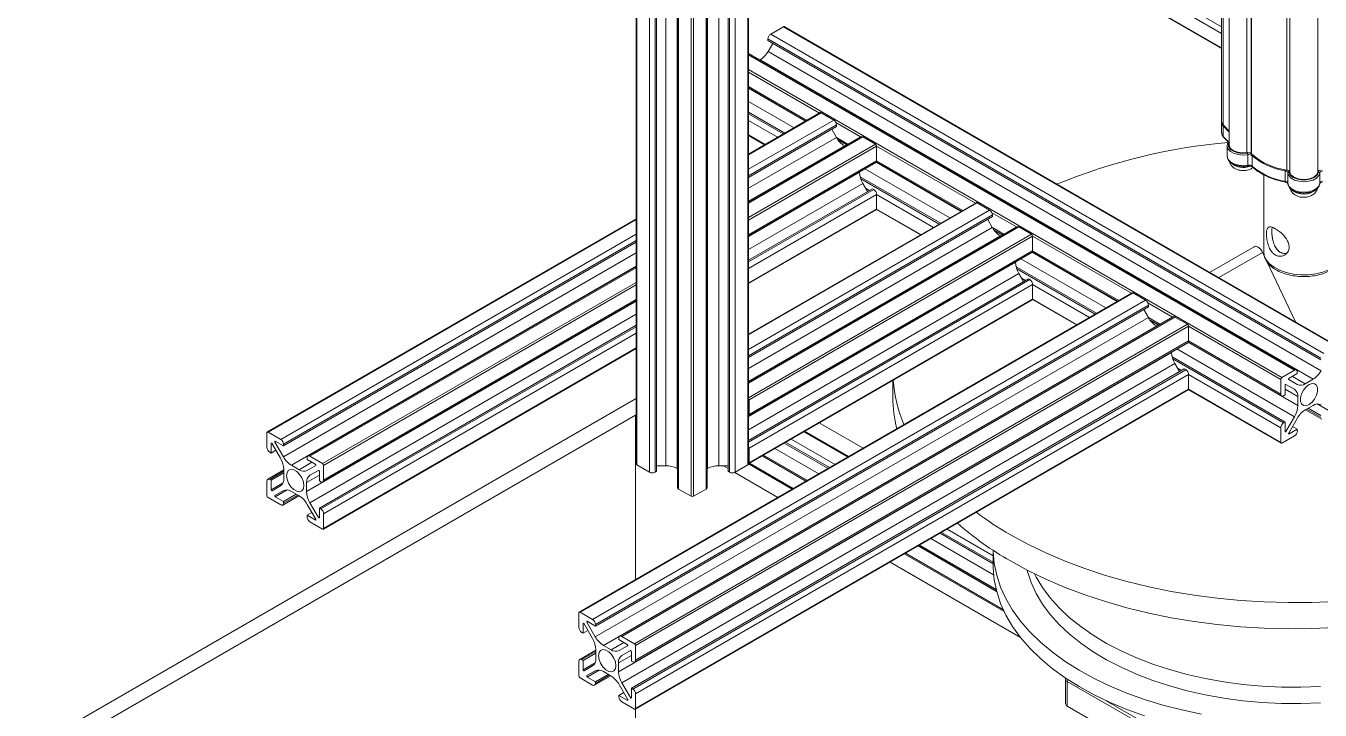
# Model space of a CAD drawing. Header units: millimetres. Extents: x -489 to 1607, y 116 to 1738.
# Drawn here: x 970.7 to 1293.4, y 1317.4 to 1488 of the extents above; entities that cross this region are included whole.
import ezdxf

# ---------------------------------------------------------------- set-up
doc = ezdxf.new("R2010")
doc.units = ezdxf.units.MM

msp = doc.modelspace()

# ---------------------------------------------------------------- linework, layer by layer
at = {"color": 7, "linetype": 'Continuous', "lineweight": 15}
for p, q in [((1268.88, 1570.22), (1268.88, 1464.11)), ((1270.76, 1568.82), (1270.76, 1458.31)), ((1161.62, 1544.23), (1268.88, 1482.32)), ((1122.92, 1537.87), (1122.92, 1378.71)), ((1123.03, 1537.77), (1123.03, 1378.54)), ((1127.95, 1536.16), (1127.95, 1376.93)), ((1130.27, 1378.31), (1130.27, 1537.54)), ((1150.75, 1378.54), (1150.75, 1537.77)), ((1150.87, 1481.07), (1150.87, 1538.03)), ((1150.87, 1378.71), (1150.87, 1537.93)), ((1126.18, 1376.73), (1126.18, 1535.95)), ((1127.59, 1376.73), (1127.59, 1535.95)), ((1145.84, 1376.93), (1145.84, 1535.12)), ((1147.6, 1535.95), (1147.6, 1376.73)), ((1133.17, 1531.99), (1133.17, 1372.93)), ((1133.46, 1531.75), (1133.46, 1372.52)), ((1136.61, 1370.71), (1136.61, 1529.93)), ((1137.17, 1529.93), (1137.17, 1370.71)), ((1140.32, 1372.52), (1140.32, 1531.75)), ((1140.61, 1372.93), (1140.61, 1532.11)), ((1159.59, 1487.74), (1156.44, 1485.92)), ((1297.48, 1408.14), (1159.59, 1487.74)), ((1297.68, 1408.16), (1159.79, 1487.76)), ((1293.62, 1405.1), (1155.74, 1484.7)), ((1155.74, 1484.7), (1155.74, 1484.29)), ((1156.44, 1485.92), (1294.33, 1406.32)), ((1293.62, 1404.69), (1155.74, 1484.29)), ((1156.93, 1483.6), (1155.77, 1481.59)), ((1155.77, 1481.59), (1293.66, 1401.99)), ((1287.55, 1402.17), (1150.87, 1481.07)), ((1153.77, 1479.48), (1153.7, 1479.44)), ((1291.66, 1399.88), (1153.77, 1479.48)), ((1150.87, 1472.48), (1165.15, 1464.23)), ((1150.87, 1466.44), (1159.93, 1461.21)), ((1168.79, 1466.33), (1150.87, 1455.98)), ((1172.14, 1464.49), (1168.99, 1466.31)), ((1172.85, 1462.86), (1150.87, 1450.17)), ((1172.81, 1460.16), (1171.65, 1462.17)), ((1172.85, 1462.86), (1172.85, 1463.27)), ((1268.88, 1463.87), (1268.88, 1461.26)), ((1270.76, 1461.74), (1269.27, 1463.26)), ((1270.76, 1461.49), (1269.27, 1463.02)), ((1269.27, 1460.41), (1269.27, 1463.02)), ((1150.87, 1460.63), (1154.9, 1458.31)), ((1150.87, 1455.98), (1150.87, 1460.63)), ((1178.92, 1460.34), (1150.87, 1444.14)), ((1173.18, 1459.6), (1175.41, 1458.31)), ((1182.57, 1458.47), (1179.42, 1460.29)), ((1269.34, 1460.2), (1270.56, 1458.95)), ((1174.89, 1458.01), (1174.81, 1458.05)), ((1182.85, 1454.35), (1182.85, 1457.98)), ((1270.26, 1458.07), (1270.26, 1455.46)), ((1275.3, 1456.27), (1275.39, 1455.85)), ((1275.39, 1453.24), (1275.39, 1455.85)), ((1276.3, 1456.07), (1276.28, 1456.09)), ((1276.53, 1452.99), (1276.53, 1455.6)), ((1150.87, 1435.55), (1182.65, 1453.89)), ((1182.79, 1454.05), (1204.05, 1441.78)), ((1276.61, 1452.77), (1276.61, 1452.77)), ((1178.61, 1451.47), (1178.61, 1451.56)), ((1178.76, 1450.34), (1198.82, 1438.76)), ((1279.36, 1450.87), (1279.36, 1431.67)), ((1284.68, 1449.24), (1284.68, 1451.86)), ((1285.66, 1451.58), (1285.36, 1451.33)), ((1285.36, 1448.72), (1285.36, 1451.33)), ((1293.06, 1451.58), (1293.36, 1451.33)), ((1293.36, 1448.72), (1293.36, 1451.33)), ((1150.87, 1429.52), (1181.79, 1447.37)), ((1180.6, 1446.68), (1179.44, 1448.69)), ((1182.15, 1447.16), (1181.79, 1447.37)), ((1182.85, 1442.31), (1182.85, 1445.94)), ((1207.69, 1443.88), (1150.87, 1411.08)), ((1211.03, 1442.04), (1207.89, 1443.86)), ((1122.92, 1439.84), (1030.91, 1386.73)), ((1150.87, 1423.71), (1182.77, 1442.12)), ((1211.74, 1440.41), (1150.87, 1405.27)), ((1182.83, 1442.18), (1193.79, 1435.86)), ((1211.7, 1437.71), (1210.55, 1439.72)), ((1211.74, 1440.41), (1211.74, 1440.82)), ((1217.82, 1437.89), (1150.87, 1399.24)), ((1212.07, 1437.14), (1214.3, 1435.86)), ((1221.46, 1436.02), (1218.32, 1437.84)), ((1122.92, 1434.04), (1034.96, 1383.26)), ((1221.74, 1435.53), (1151.03, 1394.71)), ((1213.78, 1435.56), (1213.7, 1435.6)), ((1221.74, 1431.9), (1221.74, 1435.53)), ((1276.96, 1432.91), (1265.88, 1426.52)), ((1150.87, 1390.64), (1221.54, 1431.44)), ((1151.03, 1391.08), (1221.74, 1431.9)), ((1221.68, 1431.6), (1242.94, 1419.33)), ((1279.53, 1430.57), (1279.09, 1431.51)), ((1122.92, 1428.01), (1041.04, 1380.74)), ((1217.5, 1429.02), (1217.5, 1429.11)), ((1217.65, 1427.89), (1237.71, 1416.31)), ((1287.28, 1414.16), (1280.17, 1429.21)), ((1150.87, 1384.61), (1220.68, 1424.92)), ((1150.87, 1411.08), (1150.87, 1423.71)), ((1221.74, 1423.49), (1151.03, 1382.67)), ((1219.49, 1424.23), (1218.33, 1426.24)), ((1221.04, 1424.71), (1220.68, 1424.92)), ((1221.74, 1419.85), (1221.74, 1423.49)), ((1246.58, 1421.43), (1108.69, 1341.83)), ((1246.78, 1421.41), (1108.89, 1341.81)), ((1249.92, 1419.59), (1246.78, 1421.41)), ((1044.76, 1374.29), (1122.92, 1419.41)), ((1112.04, 1339.99), (1249.92, 1419.59)), ((1112.74, 1338.77), (1250.63, 1418.37)), ((1250.63, 1417.96), (1112.74, 1338.36)), ((1150.95, 1378.85), (1221.66, 1419.67)), ((1151.03, 1379.03), (1221.74, 1419.85)), ((1221.72, 1419.73), (1232.68, 1413.41)), ((1250.6, 1415.26), (1249.44, 1417.27)), ((1250.63, 1417.96), (1250.63, 1418.37)), ((1112.71, 1335.66), (1250.6, 1415.26)), ((1256.71, 1415.44), (1118.82, 1335.84)), ((1257.21, 1415.39), (1119.32, 1335.79)), ((1122.47, 1333.97), (1260.35, 1413.57)), ((1250.96, 1414.69), (1253.19, 1413.41)), ((1260.35, 1413.57), (1257.21, 1415.39)), ((1043.91, 1367.77), (1122.92, 1413.38)), ((1252.6, 1413.15), (1114.71, 1333.55)), ((1260.64, 1413.08), (1122.75, 1333.48)), ((1252.67, 1413.11), (1252.6, 1413.15)), ((1260.64, 1409.45), (1260.64, 1413.08)), ((1044.89, 1362.52), (1122.92, 1407.57)), ((1122.54, 1329.39), (1260.43, 1408.99)), ((1122.75, 1329.85), (1260.64, 1409.45)), ((1260.57, 1409.15), (1283.82, 1395.72)), ((1118.51, 1326.97), (1256.39, 1406.57)), ((1256.39, 1406.57), (1256.39, 1406.66)), ((1256.54, 1405.44), (1284.68, 1389.2)), ((1257.22, 1403.78), (1119.34, 1324.18)), ((1121.69, 1322.87), (1259.57, 1402.47)), ((1122.04, 1322.66), (1259.93, 1402.26)), ((1260.64, 1401.04), (1122.75, 1321.44)), ((1258.38, 1401.78), (1257.22, 1403.78)), ((1259.93, 1402.26), (1259.57, 1402.47)), ((1260.64, 1397.4), (1260.64, 1401.04)), ((1287.05, 1402.12), (1283.9, 1400.3)), ((1285.71, 1400.12), (1287.75, 1401.3)), ((1287.75, 1401.71), (1287.75, 1401.3)), ((1122.75, 1317.8), (1260.64, 1397.4)), ((1186.91, 1399.61), (1186.91, 1395.41)), ((1283.62, 1399.81), (1283.62, 1396.18)), ((1284.68, 1395.98), (1284.68, 1398.34)), ((1284.92, 1398.59), (1287.03, 1397.37)), ((1287.72, 1398.57), (1285.61, 1399.79)), ((1291.66, 1399.88), (1289.72, 1398.76)), ((970.72, 1307.25), (1122.75, 1395.01)), ((1122.67, 1317.62), (1260.55, 1397.22)), ((1122.75, 1395.01), (1122.92, 1394.91)), ((1151.03, 1391.08), (1151.03, 1394.71)), ((1260.61, 1397.28), (1283.7, 1383.95)), ((1284.68, 1395.98), (1284.32, 1395.77)), ((1287.86, 1395.54), (1287.86, 1393.31)), ((977.79, 1307.25), (1122.75, 1390.93)), ((1122.75, 1390.93), (1122.92, 1390.83)), ((1122.75, 1390.93), (1122.75, 1349.94)), ((1289.72, 1392.23), (1291.66, 1393.35)), ((1289.79, 1392.27), (1293.83, 1389.94)), ((1290.44, 1392.65), (1293.62, 1390.81)), ((1179.46, 1382.68), (1168.52, 1388.99)), ((1283.62, 1387.77), (1283.62, 1384.14)), ((1284.32, 1388.99), (1284.68, 1389.2)), ((1284.68, 1386.84), (1284.68, 1389.2)), ((1287.03, 1390.52), (1284.92, 1386.86)), ((1285.61, 1386.46), (1287.72, 1390.12)), ((1287.75, 1387.42), (1286.56, 1388.11)), ((1030.83, 1386.55), (1030.83, 1382.91)), ((1034.26, 1384.89), (1031.11, 1386.71)), ((1032.92, 1384.44), (1034.96, 1383.26)), ((1175.76, 1380.55), (1164.82, 1386.86)), ((1175.92, 1380.64), (1164.99, 1386.95)), ((1283.9, 1383.97), (1287.05, 1385.79)), ((1287.75, 1387.42), (1285.71, 1386.24)), ((1287.75, 1387.42), (1287.75, 1387.01)), ((1031.89, 1381.48), (1031.53, 1381.69)), ((1031.89, 1381.48), (1031.89, 1383.85)), ((1031.89, 1381.48), (1033.08, 1382.17)), ((1032.13, 1383.82), (1034.24, 1380.17)), ((1034.93, 1380.56), (1032.82, 1384.22)), ((1034.96, 1383.67), (1034.96, 1383.26)), ((1151.03, 1379.03), (1151.03, 1382.67)), ((1170.73, 1377.64), (1159.79, 1383.95)), ((1038.87, 1377.33), (1036.93, 1378.45)), ((1040.83, 1379.87), (1040.83, 1380.28)), ((1040.83, 1379.87), (1042.88, 1378.69)), ((1042.98, 1378.35), (1040.87, 1377.14)), ((1044.69, 1378.87), (1041.54, 1380.69)), ((1044.97, 1374.75), (1044.97, 1378.38)), ((1126.18, 1376.73), (1123.03, 1378.54)), ((1130.27, 1378.31), (1127.95, 1378.31)), ((1145.84, 1378.31), (1143.52, 1378.31)), ((1144.61, 1378.31), (1145.84, 1377.6)), ((1150.75, 1378.54), (1147.6, 1376.73)), ((1150.87, 1378.78), (1161.78, 1372.48)), ((1165.5, 1374.63), (1154.57, 1380.94)), ((1035.07, 1377.29), (1031.03, 1374.96)), ((1031.53, 1374.91), (1031.89, 1374.71)), ((1035.07, 1376.54), (1031.89, 1374.71)), ((1035.07, 1377.38), (1035.07, 1375.14)), ((1041.55, 1375.94), (1043.67, 1377.16)), ((1043.91, 1376.91), (1043.91, 1374.55)), ((1127.59, 1376.73), (1127.95, 1376.93)), ((1133.17, 1377.59), (1133.09, 1377.63)), ((1140.69, 1377.63), (1140.61, 1377.59)), ((1145.84, 1376.93), (1146.19, 1376.73)), ((1147.46, 1376.66), (1158.25, 1370.44)), ((1030.83, 1374.5), (1030.83, 1370.87)), ((1031.89, 1372.34), (1031.89, 1374.71)), ((1034.24, 1373.31), (1032.13, 1372.09)), ((1032.82, 1370.9), (1034.93, 1372.12)), ((1036.93, 1371.92), (1038.87, 1370.8)), ((1040.73, 1371.87), (1040.73, 1374.11)), ((1044.26, 1374.34), (1043.91, 1374.55)), ((1136.61, 1370.71), (1133.46, 1372.52)), ((1140.32, 1372.52), (1137.17, 1370.71)), ((1031.11, 1370.38), (1034.26, 1368.56)), ((1034.96, 1369.38), (1032.92, 1370.56)), ((1034.76, 1368.51), (1038.79, 1370.84)), ((1034.96, 1369.38), (1038.15, 1371.22)), ((1034.96, 1369.38), (1034.96, 1368.97)), ((1040.87, 1368.69), (1042.98, 1365.03)), ((1043.67, 1365.43), (1041.55, 1369.09)), ((1042.03, 1366.68), (1040.83, 1365.99)), ((1040.83, 1365.58), (1040.83, 1365.99)), ((1042.88, 1364.81), (1040.83, 1365.99)), ((1043.91, 1367.77), (1043.91, 1365.4)), ((1043.91, 1367.77), (1044.26, 1367.56)), ((1044.97, 1362.71), (1044.97, 1366.34)), ((1041.54, 1364.36), (1044.69, 1362.54)), ((1211.91, 1353.86), (1198.68, 1361.5)), ((1189.74, 1356.34), (1214.66, 1341.95)), ((1212.68, 1347.39), (1193.46, 1358.49)), ((1211.91, 1357.23), (1211.91, 1353.56)), ((1186.2, 1354.3), (1218.74, 1335.51)), ((1108.61, 1341.64), (1108.61, 1338.01)), ((1112.04, 1339.99), (1108.89, 1341.81)), ((1112.71, 1335.66), (1110.6, 1339.32)), ((1110.7, 1339.54), (1112.74, 1338.36)), ((1109.67, 1336.58), (1109.31, 1336.79)), ((1109.67, 1336.58), (1109.67, 1338.95)), ((1109.67, 1336.58), (1110.86, 1337.27)), ((1109.91, 1338.92), (1112.02, 1335.26)), ((1112.74, 1338.77), (1112.74, 1338.36)), ((1116.65, 1332.43), (1114.71, 1333.55)), ((1118.61, 1334.97), (1118.61, 1335.38)), ((1118.61, 1334.97), (1120.66, 1333.79)), ((1120.76, 1333.45), (1118.65, 1332.23)), ((1122.47, 1333.97), (1119.32, 1335.79)), ((1122.75, 1329.85), (1122.75, 1333.48)), ((1108.61, 1329.6), (1108.61, 1325.97)), ((1112.85, 1332.39), (1108.81, 1330.06)), ((1109.31, 1330.01), (1109.67, 1329.8)), ((1112.85, 1331.64), (1109.67, 1329.8)), ((1109.67, 1327.44), (1109.67, 1329.8)), ((1112.85, 1332.48), (1112.85, 1330.24)), ((1119.34, 1331.04), (1121.45, 1332.26)), ((1121.69, 1332.01), (1121.69, 1329.64)), ((1122.04, 1329.44), (1121.69, 1329.64)), ((1112.02, 1328.41), (1109.91, 1327.19)), ((1110.6, 1326), (1112.71, 1327.21)), ((1114.71, 1327.02), (1116.65, 1325.9)), ((1118.51, 1326.97), (1118.51, 1329.21)), ((1108.89, 1325.48), (1112.04, 1323.66)), ((1112.74, 1324.48), (1110.7, 1325.66)), ((1112.54, 1323.61), (1116.57, 1325.94)), ((1112.74, 1324.48), (1115.93, 1326.31)), ((1112.74, 1324.48), (1112.74, 1324.07)), ((1118.65, 1323.79), (1120.76, 1320.13)), ((1121.45, 1320.53), (1119.34, 1324.18)), ((1229.96, 1325.13), (1229.96, 1325.39)), ((1229.96, 1319.01), (1229.96, 1325.13)), ((1252.85, 1311.56), (1230.4, 1324.52)), ((1230.4, 1324.52), (1230.4, 1318.4)), ((1119.81, 1321.78), (1118.61, 1321.09)), ((1118.61, 1320.68), (1118.61, 1321.09)), ((1120.66, 1319.91), (1118.61, 1321.09)), ((1121.69, 1322.87), (1121.69, 1320.5)), ((1121.69, 1322.87), (1122.04, 1322.66)), ((1122.75, 1317.8), (1122.75, 1321.44)), ((1119.32, 1319.46), (1122.47, 1317.64)), ((1122.75, 1317.67), (1122.75, 1223.56)), ((1230.4, 1318.4), (1252.85, 1305.43))]:
    msp.add_line(p, q, dxfattribs=at)
at = {"color": 8, "linetype": 'Continuous', "lineweight": 15}
for p, q in [((1269.27, 1569.77), (1269.27, 1463.26)), ((1275.15, 1566.88), (1275.15, 1456.36)), ((1276.28, 1566.38), (1276.28, 1456.09)), ((1276.3, 1566.38), (1276.3, 1456.07)), ((1285.15, 1562.48), (1285.15, 1452.02)), ((1285.87, 1562.17), (1285.87, 1451.51)), ((1292.85, 1562.17), (1292.85, 1451.51)), ((1268.88, 1486.08), (1164.88, 1546.12)), ((1268.88, 1487.72), (1166.3, 1546.94)), ((1161.74, 1544.3), (1268.88, 1482.45)), ((1143.52, 1533.78), (1143.52, 1378.31)), ((1146.19, 1376.73), (1146.19, 1535.33)), ((1133.09, 1532.08), (1133.09, 1377.63)), ((1140.69, 1377.63), (1140.69, 1532.15)), ((1287.05, 1402.12), (1150.87, 1480.73)), ((1150.87, 1477.1), (1283.9, 1400.3)), ((1168.59, 1466.21), (1150.87, 1476.45)), ((1150.87, 1472.81), (1165.45, 1464.4)), ((1150.87, 1472.39), (1165.08, 1464.18)), ((1162.25, 1462.55), (1150.87, 1469.12)), ((1168.99, 1466.31), (1150.87, 1455.85)), ((1159.58, 1461.01), (1150.87, 1466.04)), ((1150.87, 1452.21), (1172.14, 1464.49)), ((1158.16, 1460.19), (1150.87, 1464.4)), ((1150.87, 1450.58), (1172.85, 1463.27)), ((1178.85, 1460.29), (1172.71, 1463.84)), ((1269.37, 1463.15), (1269.27, 1463.02)), ((1150.87, 1460.77), (1155.02, 1458.38)), ((1179.42, 1460.29), (1150.87, 1443.8)), ((1150.87, 1447.49), (1172.81, 1460.16)), ((1172.83, 1460.14), (1175.7, 1458.48)), ((1173.29, 1459.44), (1175.33, 1458.27)), ((1269.27, 1460.41), (1270.62, 1459.03)), ((1150.87, 1440.17), (1182.57, 1458.47)), ((1174.81, 1458.05), (1150.87, 1444.23)), ((1182.85, 1457.98), (1150.87, 1439.52)), ((1207.49, 1443.76), (1182.85, 1457.98)), ((1276.63, 1455.74), (1276.53, 1455.6)), ((1150.87, 1435.88), (1182.85, 1454.35)), ((1201.14, 1440.1), (1179.95, 1452.33)), ((1182.75, 1453.98), (1203.97, 1441.73)), ((1182.85, 1454.35), (1204.34, 1441.95)), ((1150.87, 1435.46), (1178.61, 1451.47)), ((1198.47, 1438.56), (1178.91, 1449.85)), ((1284.73, 1452.09), (1284.68, 1451.86)), ((1179.44, 1448.69), (1150.87, 1432.19)), ((1150.87, 1429.11), (1182.15, 1447.16)), ((1182.85, 1445.94), (1150.87, 1427.47)), ((1181.09, 1446.96), (1180.11, 1447.52)), ((1197.05, 1437.74), (1182.85, 1445.94)), ((1207.89, 1443.86), (1150.87, 1410.94)), ((1122.92, 1439.71), (1031.11, 1386.71)), ((1150.87, 1423.84), (1182.85, 1442.31)), ((1150.87, 1407.31), (1211.03, 1442.04)), ((1150.87, 1405.68), (1211.74, 1440.82)), ((1182.85, 1442.31), (1193.91, 1435.92)), ((1217.74, 1437.84), (1211.6, 1441.39)), ((1034.26, 1384.89), (1122.92, 1436.08)), ((1218.32, 1437.84), (1150.87, 1398.9)), ((1150.87, 1402.59), (1211.7, 1437.71)), ((1211.72, 1437.69), (1214.59, 1436.03)), ((1212.18, 1436.99), (1214.22, 1435.81)), ((1034.96, 1383.67), (1122.92, 1434.44)), ((1150.87, 1395.27), (1221.46, 1436.02)), ((1213.7, 1435.6), (1150.87, 1399.33)), ((1246.38, 1421.31), (1221.74, 1435.53)), ((1034.93, 1380.56), (1122.92, 1431.36)), ((1240.03, 1417.65), (1218.84, 1429.88)), ((1221.64, 1431.53), (1242.86, 1419.28)), ((1221.74, 1431.9), (1243.23, 1419.5)), ((1279.09, 1431.51), (1268.16, 1425.2)), ((1122.92, 1428.09), (1036.93, 1378.45)), ((1122.92, 1427.67), (1041.54, 1380.69)), ((1150.87, 1390.56), (1217.5, 1429.02)), ((1237.36, 1416.11), (1217.8, 1427.4)), ((1044.69, 1378.87), (1122.92, 1424.03)), ((1122.92, 1423.38), (1044.97, 1378.38)), ((1218.33, 1426.24), (1150.87, 1387.29)), ((1150.87, 1384.2), (1221.04, 1424.71)), ((1219.98, 1424.51), (1219, 1425.07)), ((1235.94, 1415.29), (1221.74, 1423.49)), ((1040.73, 1371.87), (1122.92, 1419.32)), ((1044.97, 1374.75), (1122.92, 1419.75)), ((1221.74, 1419.85), (1232.8, 1413.47)), ((1256.63, 1415.39), (1250.49, 1418.94)), ((1122.92, 1416.06), (1041.55, 1369.09)), ((1250.61, 1415.23), (1253.48, 1413.58)), ((1251.07, 1414.54), (1253.11, 1413.36)), ((1044.26, 1367.56), (1122.92, 1412.97)), ((1122.92, 1411.34), (1044.97, 1366.34)), ((1283.62, 1399.81), (1260.64, 1413.08)), ((1044.97, 1362.71), (1122.92, 1407.7)), ((1287.03, 1390.52), (1257.73, 1407.43)), ((1260.53, 1409.08), (1287.86, 1393.31)), ((1260.64, 1409.45), (1283.62, 1396.18)), ((1284.32, 1388.99), (1256.69, 1404.95)), ((1258.87, 1402.06), (1257.89, 1402.62)), ((1283.62, 1387.77), (1260.64, 1401.04)), ((1286.54, 1400.6), (1289.72, 1398.76)), ((1260.64, 1397.4), (1283.62, 1384.14)), ((1287.86, 1395.54), (1284.68, 1397.38)), ((1284.91, 1398.6), (1287.03, 1397.37)), ((1293.62, 1390.4), (1290.09, 1392.44)), ((1295.67, 1391.99), (1292.68, 1393.72)), ((1161.56, 1384.97), (1172.49, 1378.66)), ((1175.64, 1380.48), (1164.71, 1386.79)), ((1284.68, 1387), (1284.92, 1386.86)), ((1285.57, 1386.32), (1285.71, 1386.24)), ((1032.03, 1383.93), (1031.89, 1383.85)), ((1033.06, 1384.36), (1032.82, 1384.22)), ((1157.47, 1382.61), (1168.41, 1376.3)), ((1171.08, 1377.84), (1160.14, 1384.16)), ((1038.87, 1377.33), (1042.05, 1379.17)), ((1151.13, 1378.95), (1162.06, 1372.64)), ((1165.21, 1374.46), (1154.28, 1380.77)), ((1165.58, 1374.67), (1154.64, 1380.98)), ((1031.53, 1374.91), (1035.07, 1376.95)), ((1043.91, 1375.95), (1040.73, 1374.11)), ((1041.55, 1375.94), (1043.67, 1377.17)), ((1031.89, 1372.34), (1034.88, 1374.07)), ((1032.82, 1370.9), (1034.95, 1372.13)), ((1035.91, 1372.29), (1032.92, 1370.56)), ((1034.96, 1368.97), (1038.5, 1371.01)), ((1043.67, 1365.43), (1043.91, 1365.57)), ((1042.88, 1364.81), (1043.02, 1364.89)), ((1200.45, 1362.52), (1211.91, 1355.9)), ((1196.36, 1360.16), (1212.03, 1351.12)), ((1211.91, 1354.27), (1199.04, 1361.71)), ((1190.02, 1356.5), (1214.45, 1342.4)), ((1212.78, 1346.99), (1193.17, 1358.32)), ((1212.65, 1347.49), (1193.53, 1358.53)), ((1110.84, 1339.46), (1110.6, 1339.32)), ((1109.81, 1339.03), (1109.67, 1338.95)), ((1116.65, 1332.43), (1119.83, 1334.27)), ((1109.31, 1330.01), (1112.85, 1332.05)), ((1121.69, 1331.05), (1118.51, 1329.21)), ((1119.34, 1331.04), (1121.45, 1332.26)), ((1109.67, 1327.44), (1112.66, 1329.17)), ((1110.6, 1326), (1112.74, 1327.23)), ((1113.69, 1327.39), (1110.7, 1325.66)), ((1112.74, 1324.07), (1116.28, 1326.11)), ((1120.66, 1319.91), (1120.8, 1319.99)), ((1121.45, 1320.53), (1121.69, 1320.67)), ((1253.21, 1312.17), (1240.12, 1319.73))]:
    msp.add_line(p, q, dxfattribs=at)
at = {"color": 7, "linetype": 'Continuous', "lineweight": 15, "flags": 128}
for points in [[(1275.39, 1455.85), (1274.21, 1455.76), (1273.04, 1455.87), (1271.97, 1456.18), (1271.11, 1456.65), (1270.52, 1457.24), (1270.27, 1457.92), (1270.36, 1458.6), (1270.76, 1459.19)], [(1270.76, 1459.01), (1270.6, 1458.65), (1270.62, 1457.93), (1271.04, 1457.26), (1271.82, 1456.71), (1272.87, 1456.33), (1274.07, 1456.18), (1275.3, 1456.27)], [(1275.15, 1456.36), (1274.01, 1456.3), (1272.9, 1456.45), (1271.93, 1456.81), (1271.21, 1457.32), (1270.82, 1457.94), (1270.76, 1458.31)], [(1293.36, 1451.33), (1293.12, 1450.64), (1292.54, 1450.02), (1291.66, 1449.53), (1290.56, 1449.22), (1289.36, 1449.11), (1288.15, 1449.22), (1287.06, 1449.53), (1286.18, 1450.02), (1285.6, 1450.64), (1285.36, 1451.33)], [(1285.66, 1451.58), (1285.92, 1450.88), (1286.58, 1450.26), (1287.55, 1449.8), (1288.73, 1449.56), (1289.99, 1449.56), (1291.17, 1449.8), (1292.14, 1450.26), (1292.8, 1450.88), (1293.06, 1451.58)], [(1292.85, 1451.51), (1292.57, 1450.86), (1291.94, 1450.3), (1291.03, 1449.89), (1289.94, 1449.68), (1288.78, 1449.68), (1287.69, 1449.89), (1286.78, 1450.3), (1286.15, 1450.86), (1285.87, 1451.51)], [(1285.36, 1448.72), (1285.6, 1448.03), (1286.18, 1447.41), (1287.06, 1446.92), (1288.15, 1446.61), (1289.36, 1446.5), (1290.56, 1446.61), (1291.66, 1446.92), (1292.54, 1447.41), (1293.12, 1448.03), (1293.36, 1448.72)], [(1182.77, 1442.12), (1182.77, 1442.12), (1182.81, 1442.15), (1182.83, 1442.19), (1182.85, 1442.24), (1182.85, 1442.31)], [(1276.96, 1432.91), (1277.05, 1432.96), (1277.32, 1433.01), (1277.63, 1432.96), (1277.96, 1432.82), (1278.28, 1432.58), (1278.59, 1432.28), (1278.86, 1431.91), (1279.09, 1431.51)], [(1221.66, 1419.67), (1221.66, 1419.67), (1221.7, 1419.7), (1221.72, 1419.74), (1221.74, 1419.79), (1221.74, 1419.85)], [(1260.43, 1408.99), (1260.43, 1408.99), (1260.52, 1409.06), (1260.58, 1409.17), (1260.62, 1409.3), (1260.64, 1409.45)], [(1260.55, 1397.22), (1260.55, 1397.22), (1260.59, 1397.25), (1260.61, 1397.29), (1260.63, 1397.34), (1260.64, 1397.4)], [(1284.68, 1398.34), (1284.68, 1398.39), (1284.7, 1398.44), (1284.73, 1398.5), (1284.76, 1398.54), (1284.8, 1398.58), (1284.85, 1398.6), (1284.89, 1398.6), (1284.92, 1398.59)], [(1285.61, 1399.79), (1285.58, 1399.81), (1285.57, 1399.85), (1285.57, 1399.89), (1285.58, 1399.95), (1285.6, 1400), (1285.63, 1400.05), (1285.67, 1400.09), (1285.71, 1400.12)], [(1290.69, 1393.57), (1289.95, 1393.29), (1289.3, 1393.35), (1288.82, 1393.73), (1288.56, 1394.4), (1288.56, 1395.26), (1288.82, 1396.22), (1289.3, 1397.16), (1289.95, 1397.97), (1290.69, 1398.55), (1291.43, 1398.82), (1292.07, 1398.76), (1292.56, 1398.38), (1292.81, 1397.72), (1292.81, 1396.85), (1292.56, 1395.89), (1292.07, 1394.95), (1291.43, 1394.14), (1290.69, 1393.57)], [(1032.82, 1384.22), (1032.79, 1384.27), (1032.78, 1384.33), (1032.78, 1384.38), (1032.79, 1384.42), (1032.81, 1384.45), (1032.84, 1384.46), (1032.87, 1384.46), (1032.92, 1384.44)], [(1284.92, 1386.86), (1284.89, 1386.81), (1284.85, 1386.77), (1284.8, 1386.75), (1284.76, 1386.73), (1284.73, 1386.74), (1284.7, 1386.76), (1284.68, 1386.79), (1284.68, 1386.84)], [(1285.71, 1386.24), (1285.67, 1386.22), (1285.63, 1386.22), (1285.6, 1386.24), (1285.58, 1386.27), (1285.57, 1386.31), (1285.57, 1386.36), (1285.58, 1386.41), (1285.61, 1386.46)], [(1031.89, 1383.85), (1031.89, 1383.89), (1031.91, 1383.92), (1031.94, 1383.94), (1031.97, 1383.95), (1032.01, 1383.94), (1032.06, 1383.91), (1032.09, 1383.87), (1032.13, 1383.82)], [(1042.88, 1378.69), (1042.92, 1378.66), (1042.96, 1378.62), (1042.99, 1378.57), (1043.01, 1378.51), (1043.02, 1378.46), (1043.02, 1378.42), (1043, 1378.38), (1042.98, 1378.35)], [(1040.05, 1373.38), (1039.92, 1372.6), (1039.55, 1372.07), (1038.98, 1371.85), (1038.27, 1371.96), (1037.52, 1372.39), (1036.82, 1373.09), (1036.24, 1373.98), (1035.87, 1374.94), (1035.74, 1375.87), (1035.87, 1376.65), (1036.24, 1377.18), (1036.82, 1377.41), (1037.52, 1377.3), (1038.27, 1376.86), (1038.98, 1376.16), (1039.55, 1375.27), (1039.92, 1374.31), (1040.05, 1373.38)], [(1043.67, 1377.16), (1043.7, 1377.17), (1043.74, 1377.17), (1043.78, 1377.14), (1043.82, 1377.11), (1043.86, 1377.06), (1043.88, 1377.01), (1043.9, 1376.96), (1043.91, 1376.91)], [(1032.13, 1372.09), (1032.09, 1372.08), (1032.06, 1372.09), (1032.01, 1372.11), (1031.97, 1372.14), (1031.94, 1372.19), (1031.91, 1372.24), (1031.89, 1372.29), (1031.89, 1372.34)], [(1032.92, 1370.56), (1032.87, 1370.59), (1032.84, 1370.63), (1032.81, 1370.68), (1032.79, 1370.74), (1032.78, 1370.79), (1032.78, 1370.84), (1032.79, 1370.87), (1032.82, 1370.9)], [(1043.91, 1365.4), (1043.9, 1365.36), (1043.88, 1365.33), (1043.86, 1365.31), (1043.82, 1365.3), (1043.78, 1365.32), (1043.74, 1365.34), (1043.7, 1365.38), (1043.67, 1365.43)], [(1042.98, 1365.03), (1043, 1364.98), (1043.02, 1364.93), (1043.02, 1364.88), (1043.01, 1364.84), (1042.99, 1364.81), (1042.96, 1364.79), (1042.92, 1364.79), (1042.88, 1364.81)], [(1216.2, 1361.12), (1220.52, 1358.77), (1225.06, 1356.58), (1229.83, 1354.54), (1234.79, 1352.68), (1239.94, 1350.98), (1245.25, 1349.46), (1250.71, 1348.13), (1256.29, 1346.99), (1261.99, 1346.04), (1267.77, 1345.28), (1273.62, 1344.73), (1279.51, 1344.37), (1285.43, 1344.22), (1291.36, 1344.27), (1297.27, 1344.52)], [(1211.92, 1357.22), (1211.92, 1356.97), (1212.18, 1353.99), (1212.8, 1351.02), (1213.76, 1348.09), (1215.08, 1345.2), (1216.74, 1342.36), (1218.73, 1339.61), (1221.05, 1336.93), (1223.68, 1334.36), (1226.62, 1331.9), (1229.84, 1329.56), (1233.33, 1327.35), (1237.08, 1325.29), (1241.06, 1323.38), (1245.27, 1321.64), (1249.67, 1320.06), (1254.25, 1318.67), (1258.99, 1317.46), (1263.86, 1316.44)], [(1211.91, 1353.56), (1211.92, 1352.89), (1212.18, 1349.91), (1212.8, 1346.94), (1213.76, 1344), (1215.08, 1341.11), (1216.74, 1338.28), (1218.73, 1335.52), (1221.05, 1332.85), (1223.68, 1330.28), (1226.62, 1327.81), (1229.84, 1325.47), (1233.33, 1323.27), (1237.08, 1321.21), (1241.06, 1319.3), (1245.27, 1317.55), (1249.67, 1315.98)], [(1216.2, 1354.59), (1220.52, 1352.24), (1225.06, 1350.05), (1229.83, 1348.01), (1234.79, 1346.14), (1239.94, 1344.45), (1245.25, 1342.93), (1250.71, 1341.6), (1256.29, 1340.45), (1261.99, 1339.5), (1267.77, 1338.75), (1273.62, 1338.19), (1279.51, 1337.84), (1285.43, 1337.69), (1291.36, 1337.74), (1297.27, 1337.99)], [(1293.5, 1319.23), (1288.66, 1319.06), (1283.81, 1319.09), (1278.97, 1319.32), (1274.18, 1319.75), (1269.45, 1320.38), (1264.81, 1321.21), (1260.29, 1322.22), (1255.9, 1323.42), (1251.68, 1324.81), (1247.64, 1326.36), (1243.81, 1328.08), (1240.2, 1329.95), (1236.83, 1331.97), (1233.73, 1334.12), (1230.9, 1336.4), (1228.37, 1338.79), (1226.14, 1341.28), (1224.23, 1343.85), (1222.64, 1346.5), (1221.39, 1349.21), (1220.48, 1351.96), (1220.39, 1352.31)], [(1293.5, 1323.32), (1288.66, 1323.14), (1283.81, 1323.17), (1278.97, 1323.4), (1274.18, 1323.83), (1269.45, 1324.46), (1264.81, 1325.29), (1260.29, 1326.31), (1255.9, 1327.51), (1251.68, 1328.89), (1247.64, 1330.44), (1243.81, 1332.16), (1240.2, 1334.03), (1236.83, 1336.05), (1233.73, 1338.21), (1230.9, 1340.48), (1228.37, 1342.87), (1226.14, 1345.36), (1224.23, 1347.94), (1222.64, 1350.58), (1222.23, 1351.38)], [(1110.6, 1339.32), (1110.57, 1339.37), (1110.56, 1339.42), (1110.56, 1339.47), (1110.57, 1339.51), (1110.59, 1339.54), (1110.62, 1339.56), (1110.66, 1339.56), (1110.7, 1339.54)], [(1109.67, 1338.95), (1109.67, 1338.99), (1109.69, 1339.02), (1109.72, 1339.04), (1109.76, 1339.05), (1109.8, 1339.03), (1109.84, 1339.01), (1109.88, 1338.97), (1109.91, 1338.92)], [(1120.66, 1333.79), (1120.7, 1333.76), (1120.74, 1333.72), (1120.77, 1333.67), (1120.79, 1333.61), (1120.8, 1333.56), (1120.8, 1333.51), (1120.78, 1333.48), (1120.76, 1333.45)], [(1117.84, 1328.48), (1117.71, 1327.7), (1117.33, 1327.17), (1116.76, 1326.94), (1116.05, 1327.05), (1115.3, 1327.49), (1114.6, 1328.19), (1114.03, 1329.08), (1113.65, 1330.04), (1113.52, 1330.97), (1113.65, 1331.75), (1114.03, 1332.28), (1114.6, 1332.5), (1115.3, 1332.39), (1116.05, 1331.96), (1116.76, 1331.26), (1117.33, 1330.37), (1117.71, 1329.41), (1117.84, 1328.48)], [(1121.45, 1332.26), (1121.48, 1332.27), (1121.52, 1332.26), (1121.56, 1332.24), (1121.6, 1332.21), (1121.64, 1332.16), (1121.67, 1332.11), (1121.68, 1332.06), (1121.69, 1332.01)], [(1109.91, 1327.19), (1109.88, 1327.18), (1109.84, 1327.18), (1109.8, 1327.21), (1109.76, 1327.24), (1109.72, 1327.29), (1109.69, 1327.34), (1109.67, 1327.39), (1109.67, 1327.44)], [(1110.7, 1325.66), (1110.66, 1325.69), (1110.62, 1325.73), (1110.59, 1325.78), (1110.57, 1325.83), (1110.56, 1325.89), (1110.56, 1325.93), (1110.57, 1325.97), (1110.6, 1326)], [(1120.76, 1320.13), (1120.78, 1320.08), (1120.8, 1320.02), (1120.8, 1319.97), (1120.79, 1319.93), (1120.77, 1319.9), (1120.74, 1319.89), (1120.7, 1319.89), (1120.66, 1319.91)], [(1121.69, 1320.5), (1121.68, 1320.46), (1121.67, 1320.43), (1121.64, 1320.41), (1121.6, 1320.4), (1121.56, 1320.41), (1121.52, 1320.44), (1121.48, 1320.48), (1121.45, 1320.53)]]:
    msp.add_lwpolyline(points, dxfattribs=at)
at = {"color": 8, "linetype": 'Continuous', "lineweight": 15, "flags": 128}
for points in [[(1270.26, 1455.46), (1270.27, 1455.3), (1270.52, 1454.63), (1271.11, 1454.03), (1271.97, 1453.56), (1273.04, 1453.26), (1274.21, 1453.15), (1275.39, 1453.24)], [(1275.39, 1453.24), (1275.38, 1453.17), (1275.38, 1453.11), (1275.36, 1453.06), (1275.35, 1453.03), (1275.33, 1453.03)], [(1284.68, 1449.24), (1284.68, 1449.17), (1284.69, 1449.11), (1284.7, 1449.06), (1284.72, 1449.03), (1284.74, 1449.03)], [(1279.36, 1431.67), (1279.5, 1430.71), (1279.99, 1429.65), (1280.82, 1428.66), (1281.96, 1427.78), (1283.37, 1427.05), (1284.99, 1426.47), (1286.77, 1426.09), (1288.65, 1425.91), (1290.55, 1425.93), (1292.4, 1426.17), (1294.15, 1426.6), (1295.73, 1427.22), (1297.07, 1427.99), (1298.14, 1428.9), (1298.88, 1429.91), (1299.29, 1430.98), (1299.36, 1431.67)]]:
    msp.add_lwpolyline(points, dxfattribs=at)
at = {"color": 7, "linetype": 'Continuous', "lineweight": 15}
for centre, radius, start, end in [((1159.71, 1487.58), 0.201, 65.7019, 125.6146), ((1157.27, 1484.63), 1.54, 122.606, 177.394), ((1150.72, 1484.38), 5.77, 301.9558, 331.1437), ((1168.88, 1466.15), 0.201, 54.3888, 114.2947), ((1171.31, 1463.2), 1.54, 2.6054, 57.3946), ((1270.08, 1464.15), 1.2, 181.529, 227.4018), ((1270.06, 1463.89), 1.18, 174.9297, 227.6868), ((1177.87, 1462.95), 5.77, 208.8565, 238.044), ((1179.13, 1459.88), 0.503, 54.3741, 114.315), ((1283.32, 1313.19), 146.26, 94.984, 112.3106), ((1182.24, 1457.95), 0.615, 2.6016, 57.3984), ((1275.42, 1455.02), 1.36, 51.1665, 101.4777), ((1275.67, 1454.08), 2.22, 81.6705, 99.5434), ((1275.68, 1454.49), 1.39, 52.6554, 102.1003), ((1287.18, 1468.14), 16.25, 227.95, 262.8405), ((1287.13, 1467.95), 16.28, 229.3357, 261.3211), ((1182.36, 1454.3), 0.493, 305.0137, 6.2962), ((1275.68, 1451.88), 1.39, 52.6554, 102.1003), ((1287.13, 1465.33), 16.28, 229.3357, 261.3211), ((1184.38, 1451.67), 5.77, 181.9555, 211.1445), ((1284.65, 1451.11), 0.742, 16.9614, 88.2266), ((1284.65, 1448.5), 0.742, 16.9614, 88.2266), ((1285.14, 1451.23), 0.783, 20.5203, 88.7858), ((1285.13, 1451.53), 0.535, 5.6742, 44.8097), ((1293.58, 1451.23), 0.783, 91.2131, 159.4794), ((1293.59, 1451.53), 0.535, 135.1819, 174.3342), ((1294.07, 1451.11), 0.742, 91.7715, 163.0405), ((1294.07, 1448.5), 0.742, 91.7715, 163.0405), ((1181.32, 1445.87), 1.54, 2.6057, 57.3948), ((1207.77, 1443.7), 0.201, 54.3888, 114.2947), ((1210.2, 1440.75), 1.54, 2.6057, 57.3948), ((1216.76, 1440.5), 5.77, 208.8564, 238.0441), ((1218.02, 1437.43), 0.503, 54.3751, 114.3151), ((1221.13, 1435.5), 0.615, 2.6039, 57.3961), ((1221.25, 1431.84), 0.493, 305.0155, 6.2944), ((1223.27, 1429.22), 5.77, 181.9561, 211.1442), ((1220.21, 1423.42), 1.54, 2.6065, 57.394), ((1246.66, 1421.24), 0.201, 54.3854, 114.2981), ((1249.09, 1418.3), 1.54, 2.606, 57.394), ((1255.65, 1418.05), 5.77, 208.8563, 238.0442), ((1256.91, 1414.98), 0.503, 54.3735, 114.3155), ((1260.02, 1413.05), 0.615, 2.5997, 57.3978), ((1262.16, 1406.77), 5.77, 181.9563, 211.1437), ((1259.1, 1400.97), 1.54, 2.6055, 57.3945), ((1287.32, 1401.78), 0.437, 350.7875, 129.2047), ((1288.6, 1404.78), 5.77, 301.9558, 331.1437), ((1222.25, 1402.2), 35.35, 184.1247, 202.6975), ((1284.23, 1399.79), 0.615, 122.6022, 177.4003), ((1285.86, 1395.74), 2.01, 354.3791, 54.302), ((1288.55, 1400.4), 2.01, 245.6864, 305.6169), ((1150.42, 1394.68), 0.619, 2.7022, 43.0214), ((1220.84, 1395.44), 33.93, 180.0582, 193.4963), ((1284.05, 1396.11), 0.437, 170.7862, 309.2031), ((1150.51, 1391.03), 0.524, 312.8416, 4.9717), ((1282.09, 1393.5), 5.77, 328.8563, 358.0437), ((1292.77, 1387.34), 5.77, 121.9555, 151.144), ((1292.83, 1391.71), 2.01, 65.6871, 125.6162), ((1285.15, 1387.7), 1.54, 122.6055, 177.3945), ((1031, 1386.57), 0.175, 50.7925, 189.2182), ((1033.43, 1383.6), 1.54, 2.6054, 57.3946), ((1286.22, 1387.08), 1.54, 302.604, 357.395), ((1032.36, 1382.98), 1.54, 182.6065, 237.394), ((1149.62, 1382.62), 1.42, 1.8352, 28.0503), ((1283.79, 1384.11), 0.175, 170.763, 309.2189), ((1029.3, 1377.18), 5.77, 1.9561, 31.1442), ((1039.98, 1383.35), 5.77, 208.8565, 238.044), ((1041.26, 1380.35), 0.437, 50.7961, 189.2132), ((1044.35, 1378.36), 0.615, 2.6016, 57.3984), ((1123.12, 1378.73), 0.201, 185.7052, 245.6191), ((1130.38, 1372.54), 5.77, 61.9592, 91.1444), ((1143.4, 1372.54), 5.77, 88.8563, 118.0397), ((1150.67, 1378.73), 0.201, 294.3778, 354.3106), ((1150.86, 1379), 0.173, 271.4839, 9.7044), ((1031.26, 1374.57), 0.437, 50.7976, 189.2117), ((1033.07, 1374.94), 2.01, 305.6968, 5.6214), ((1040.04, 1378.97), 2.01, 234.3839, 294.3127), ((1042.73, 1374.31), 2.01, 125.6964, 185.6225), ((1044.54, 1374.68), 0.437, 230.7961, 9.2132), ((1126.89, 1378.09), 1.54, 242.6094, 297.3911), ((1146.9, 1378.09), 1.54, 242.6114, 297.3891), ((1035.76, 1370.28), 2.01, 54.3841, 114.3125), ((1046.49, 1372.07), 5.77, 181.9555, 211.1445), ((1133.67, 1372.98), 0.503, 185.6956, 245.6237), ((1140.11, 1372.98), 0.503, 294.374, 354.3079), ((1031.44, 1370.9), 0.615, 182.5979, 237.4021), ((1034.53, 1368.9), 0.437, 230.7948, 9.216), ((1035.81, 1365.9), 5.77, 28.8564, 58.0441), ((1136.89, 1371.25), 0.615, 242.6119, 297.3881), ((1042.37, 1365.65), 1.54, 182.6048, 237.3957), ((1043.43, 1366.27), 1.54, 2.6057, 57.3948), ((1258.09, 1434.15), 84.19, 233.2327, 240.1612), ((1044.8, 1362.68), 0.175, 230.7783, 9.2324), ((1255.4, 1423.49), 79.27, 228.6297, 240.3636), ((1108.78, 1341.67), 0.175, 50.7897, 189.2211), ((1111.21, 1338.7), 1.54, 2.606, 57.394), ((1110.14, 1338.08), 1.54, 182.606, 237.394), ((1107.08, 1332.28), 5.77, 1.9563, 31.1437), ((1117.76, 1338.45), 5.77, 208.8563, 238.0442), ((1119.04, 1335.45), 0.437, 50.7953, 189.2125), ((1122.14, 1333.45), 0.615, 2.5997, 57.3978), ((1109.04, 1329.67), 0.437, 50.7979, 189.2128), ((1110.85, 1330.04), 2.01, 305.698, 5.6209), ((1117.82, 1334.07), 2.01, 234.3831, 294.3136), ((1120.51, 1329.41), 2.01, 125.698, 185.6209), ((1122.32, 1329.78), 0.437, 230.7969, 9.2138), ((1113.54, 1325.38), 2.01, 54.3838, 114.3129), ((1124.27, 1327.17), 5.77, 181.9563, 211.1437), ((1109.22, 1325.99), 0.615, 182.5966, 237.4034), ((1112.31, 1324), 0.437, 230.7959, 9.2148), ((1113.59, 1321), 5.77, 28.856, 58.0445), ((1230.71, 1325.21), 0.754, 185.694, 245.6267), ((1231.12, 1324.5), 0.722, 148.8601, 178.0435), ((1120.15, 1320.75), 1.54, 182.605, 237.396), ((1121.21, 1321.37), 1.54, 2.6055, 57.3945), ((1122.58, 1317.77), 0.175, 230.7811, 9.237), ((1230.71, 1319.08), 0.754, 185.694, 245.6267)]:
    msp.add_arc(centre, radius, start, end, dxfattribs=at)
at = {"color": 8, "linetype": 'Continuous', "lineweight": 15}
for centre, radius, start, end in [((1270.08, 1461.29), 1.2, 181.529, 227.4018), ((1269.55, 1460.39), 0.286, 177.7696, 223.351), ((1274.25, 1457.45), 4.79, 230.3459, 291.4423), ((1276.81, 1452.97), 0.282, 177.4321, 225.1167), ((1289.34, 1450.73), 4.72, 229.7161, 313.096), ((1230.31, 1325.13), 0.356, 143.0637, 179.4363), ((1231.24, 1324.45), 0.848, 140.9761, 150.0364)]:
    msp.add_arc(centre, radius, start, end, dxfattribs=at)
at = {"color": 7, "linetype": 'Continuous', "lineweight": 15}
for points, knots in [([(1268.89, 1461.27), (1268.91, 1461.06), (1268.95, 1460.67), (1269.21, 1460.35), (1269.34, 1460.2)], [0, 0, 0, 0, 0.5131993, 1, 1, 1, 1]), ([(1270.3, 1455.41), (1270.29, 1455.3), (1270.27, 1454.95), (1270.58, 1454.39), (1271.14, 1453.81), (1271.96, 1453.34), (1272.96, 1453.03), (1274.06, 1452.91), (1274.86, 1452.95), (1275.27, 1453.02), (1275.33, 1453.03)], [0, 0, 0, 0, 0.066078, 0.208831, 0.353727, 0.507386, 0.665542, 0.823504, 0.973213, 1, 1, 1, 1]), ([(1270.86, 1454.15), (1270.91, 1453.95), (1271.04, 1453.48), (1271.51, 1452.89), (1272.16, 1452.38), (1272.98, 1452.03), (1273.96, 1451.85), (1275.03, 1451.91), (1275.99, 1452.17), (1276.5, 1452.53), (1276.71, 1452.69)], [0, 0, 0, 0, 0.091458, 0.205982, 0.322248, 0.448041, 0.586478, 0.732083, 0.887126, 1, 1, 1, 1]), ([(1275.33, 1453.03), (1275.42, 1453.04), (1275.64, 1453.07), (1276, 1453.04), (1276.32, 1452.95), (1276.52, 1452.85), (1276.59, 1452.79), (1276.61, 1452.77)], [0, 0, 0, 0, 0.1809236, 0.4273376, 0.6743832, 0.8851938, 1, 1, 1, 1]), ([(1276.61, 1452.77), (1276.82, 1452.58), (1277.43, 1452.03), (1278.64, 1451.2), (1280.28, 1450.35), (1282.12, 1449.66), (1283.64, 1449.24), (1284.53, 1449.07), (1284.74, 1449.03)], [0, 0, 0, 0, 0.109692, 0.316664, 0.524019, 0.731403, 0.938617, 1, 1, 1, 1]), ([(1284.74, 1449.03), (1284.82, 1449.01), (1285.02, 1448.96), (1285.24, 1448.84), (1285.36, 1448.73), (1285.36, 1448.7), (1285.36, 1448.7), (1285.36, 1448.69)], [0, 0, 0, 0, 0.195338, 0.449466, 0.691309, 0.934812, 1, 1, 1, 1]), ([(1293.36, 1448.69), (1293.35, 1448.7), (1293.35, 1448.7), (1293.41, 1448.79), (1293.59, 1448.91), (1293.8, 1448.99), (1293.94, 1449.02), (1293.98, 1449.03)], [0, 0, 0, 0, 0.19777, 0.451039, 0.676669, 0.91635, 1, 1, 1, 1]), ([(1285.36, 1448.69), (1285.39, 1448.55), (1285.44, 1448.16), (1285.79, 1447.58), (1286.43, 1447.03), (1287.29, 1446.6), (1288.34, 1446.34), (1289.47, 1446.26), (1290.6, 1446.37), (1291.63, 1446.68), (1292.49, 1447.16), (1293.08, 1447.78), (1293.32, 1448.33), (1293.35, 1448.63), (1293.36, 1448.69)], [0, 0, 0, 0, 0.053224, 0.138535, 0.226676, 0.31984, 0.414698, 0.509351, 0.604054, 0.69929, 0.795679, 0.89353, 0.97643, 1, 1, 1, 1]), ([(1285.96, 1447.49), (1286.02, 1447.29), (1286.14, 1446.83), (1286.61, 1446.24), (1287.26, 1445.73), (1288.09, 1445.38), (1289.06, 1445.2), (1290.14, 1445.26), (1291.13, 1445.55), (1291.94, 1446.07), (1292.49, 1446.74), (1292.78, 1447.27), (1292.8, 1447.55), (1292.8, 1447.56)], [0, 0, 0, 0, 0.070018, 0.160653, 0.252662, 0.352216, 0.461775, 0.577005, 0.699705, 0.8046, 0.902155, 0.997926, 1, 1, 1, 1]), ([(1282.29, 1437.38), (1282, 1437.53), (1281.41, 1437.83), (1280.76, 1437.88), (1280.31, 1437.6), (1280.07, 1436.91), (1280.03, 1435.88), (1280.15, 1434.67), (1280.44, 1433.4), (1280.97, 1432.16), (1281.74, 1431.16), (1282.69, 1430.59), (1283.67, 1430.46), (1284.6, 1430.75), (1285.36, 1431.44), (1285.76, 1432.42), (1285.68, 1433.52), (1285.22, 1434.61), (1284.44, 1435.66), (1283.44, 1436.61), (1282.69, 1437.15), (1282.33, 1437.36), (1282.29, 1437.38)], [0, 0, 0, 0, 0.050887, 0.101692, 0.154681, 0.209992, 0.262757, 0.311877, 0.362034, 0.416061, 0.471113, 0.522894, 0.572373, 0.623389, 0.67777, 0.732625, 0.783525, 0.83245, 0.884194, 0.93928, 0.993247, 1, 1, 1, 1]), ([(1285.09, 1431.3), (1284.77, 1431.26), (1284.12, 1431.19), (1283.18, 1431.67), (1282.42, 1432.5), (1281.88, 1433.62), (1281.53, 1434.95), (1281.39, 1436.28), (1281.37, 1437.27), (1281.45, 1437.63), (1281.48, 1437.75)], [0, 0, 0, 0, 0.127652, 0.261221, 0.385411, 0.513396, 0.653262, 0.798432, 0.929987, 1, 1, 1, 1]), ([(1281.49, 1437.75), (1281.46, 1437.63), (1281.37, 1437.29), (1281.39, 1436.36), (1281.51, 1435.16), (1281.79, 1433.89), (1282.31, 1432.66), (1282.95, 1431.89), (1283.38, 1431.61), (1283.49, 1431.54)], [0, 0, 0, 0, 0.089936, 0.257368, 0.411134, 0.575312, 0.757481, 0.939244, 1, 1, 1, 1]), ([(1279.39, 1431.76), (1279.38, 1431.68), (1279.32, 1431.22), (1279.53, 1430.39), (1280.01, 1429.33), (1280.8, 1428.36), (1281.85, 1427.49), (1283.14, 1426.74), (1284.64, 1426.15), (1286.29, 1425.73), (1288.04, 1425.49), (1289.82, 1425.45), (1291.59, 1425.59), (1293.29, 1425.92), (1294.88, 1426.44), (1296.3, 1427.12), (1297.51, 1427.97), (1298.46, 1428.96), (1299.08, 1430.07), (1299.37, 1431.03), (1299.33, 1431.59), (1299.32, 1431.76)], [0, 0, 0, 0, 0.011757, 0.06477, 0.117597, 0.171657, 0.227559, 0.284784, 0.342483, 0.400095, 0.457559, 0.514939, 0.572338, 0.629845, 0.687573, 0.745639, 0.804091, 0.862657, 0.920371, 0.976077, 1, 1, 1, 1]), ([(1283.49, 1431.54), (1283.8, 1431.4), (1284.34, 1431.16), (1284.89, 1431.27), (1285.11, 1431.31)], [0, 0, 0, 0, 0.585324, 1, 1, 1, 1])]:
    msp.add_open_spline(points, degree=3, knots=knots, dxfattribs=at)

doc.saveas('drawing.dxf')
